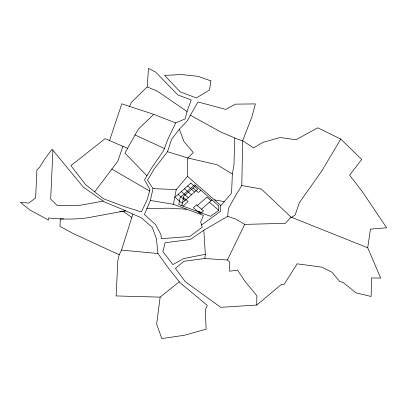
<?xml version="1.0" encoding="UTF-8"?>
<svg xmlns="http://www.w3.org/2000/svg" width="407" height="407" viewBox="0 0 407 407"><rect width="100%" height="100%" fill="white"/><g stroke="black" fill="none" stroke-linecap="round" stroke-linejoin="round"><path stroke-width="0.61" d="M179.334 129.222L171.637 139.158L167.501 151.694L154.019 169.17L147.527 180.199L153.017 188.634L150.366 200.468L144.429 214.479L155.586 224.618L160.994 234.661L161.243 238.721L189.774 236.498L202.284 227.192L200.671 222.1L203.419 215.41L173.397 204.278L176.246 189.555L187.515 176.348L187.739 157.972L193.254 152.533L184 141.59L179.334 129.222L186.976 121.317L197.939 101.943L225.783 109.386L235.47 104.141L255.403 103.902L251.826 117.18L242.664 140.71L241.783 185.531L236.355 194.297L228.393 208.506L227.706 216.305L203.81 230.23L190.059 239.565L165.115 242.72L162.927 251.658L172.878 264.586L183.465 258.638L205.316 254.283L203.81 230.23M256.746 305.047L256.858 295.787L244.805 281.003L237.52 270.156L229.584 271.225L229.746 262.123L227.371 259.997L204.843 258.531L183.654 261.304L175.468 268.442L185.231 281.644L220.747 307.326L256.746 305.047L281.339 284.513L284.03 284.457L297.151 263.822L321.901 267.17L331.975 272.217L339.708 281.532L343.03 282.366L356.018 292.857L371.153 296.479L371.464 277.935L380.667 278.093L367.724 247.787L370.456 229.116L386.65 227.793L362.388 191.763L349.613 175.137L361.731 159.468L340.776 139.077L317.775 127.803L296.011 139.749L280.082 137.51L262.881 142.425L253.48 147.868L242.664 140.71L238.502 139.525L220.991 132.133L190.41 115.237M234.737 137.983L233.984 164.586L232.351 174.064L231.573 193.091L220.945 205.54L187.515 176.348M220.762 205.377L220.569 211.33L201.572 224.934M52.925 150.3L50.687 199.074L57.173 205.504L60.231 205.688L72.878 205.713L81.639 205.042L103.246 201.073M109.514 140.654L121.81 103.785L129.538 106.43L131.471 102.213L147.197 86.935L148.509 68.417L155.56 72.029L177.971 95.019L191.239 99.919L187.022 111.508L185.119 118.915L175.687 122.95L167.816 139.403L163.782 150.28L151.022 168.89L144.551 179.787L149.985 189.586L147.207 199.603L141.402 211.925L124.191 206.522L103.536 198.804L85.419 184.447L70.925 165.634L105.113 138.68L127.569 148.316L138.349 129.131L153.724 114.316L175.687 122.95M204.843 258.531L205.316 254.283M179.253 281.802L160.155 297.125L156.654 324.196L161.818 338.583L184.549 335.231L206.151 329.177L205.27 309.992L207.27 305.372L180.169 282.84L169.017 268.93L157.957 253.536L156.385 238.405L152.213 227.304L141.346 217.826L122.105 209.234L104.645 202.055L83.318 187.149L52.04 149.232L43.763 160.506L39.662 167.252L36.92 169.805L35.628 197.909L28.785 203.093L20.35 202.376L30.001 210.053L48.443 220.07L48.54 217.959C61.182 219.342 73.977 219.515 86.61 217.948L125.61 210.806L119.724 211.726M181.888 205.683L183.705 196.291L195.665 185.699M132.891 214.072L121.505 250.112L119.205 254.731L117.816 260.887L116.143 295.935L160.155 297.125M122.955 146.25L117.837 161.192L94.765 191.753M227.371 259.997L244.709 224.379L285.378 223.341L290.995 217.094L367.724 247.787M127.569 148.316L124.934 153.113L146.927 175.783M340.776 139.077L321.688 171.123L299.415 202.594L295.167 214.906L291.493 217.557L261.345 189.026L241.783 185.531M183.013 206.1L188.156 201.541L183.481 197.456M200.89 190.262L198.326 192.531L193.101 187.968M197.37 205.576L206.904 197.136L211.065 200.768M198.545 211.859L199.257 211.228L201.033 212.78M201.531 209.213L211.986 199.949M146.912 208.618L168.462 208.196L186.752 209.229M153.017 188.634L176.246 189.555M63.599 219.012L60.312 218.885L59.971 226.328L73.779 233.832L119.205 254.731M121.505 250.112L157.957 253.536M150.366 200.468L173.397 204.278M214.438 199.857L224.272 201.648M167.501 151.694L187.739 157.972L217.129 164.749L232.351 174.064M129.538 106.43L153.724 114.316M227.706 216.305L235.897 219.175L244.709 224.379M147.197 86.935L157.478 91.249L187.022 111.508M134.946 134.895L164.525 148.565M111.788 169.068L149.578 190.985M122.873 211.218L131.848 217.389M209.422 202.223L218.712 210.333M187.673 185.933L194.612 191.992M184.498 188.746L191.432 194.805M181.319 191.565L188.258 197.619M178.144 194.378L185.078 200.432M218.859 205.952L218.712 210.444L210.531 216.3L178.79 204.533L180.128 197.629L194.617 184.788L218.859 205.952M210.923 80.881L209.529 89.962L196.311 97.945L180.153 91.794L164.637 75.443L181.049 74.517L198.041 76.328L210.923 80.881M190.852 183.119L174.964 197.192L181.904 203.251L197.787 189.174L190.852 183.119M196.581 204.889L193.401 207.702L200.341 213.756L203.515 210.943L196.581 204.889"/></g></svg>
